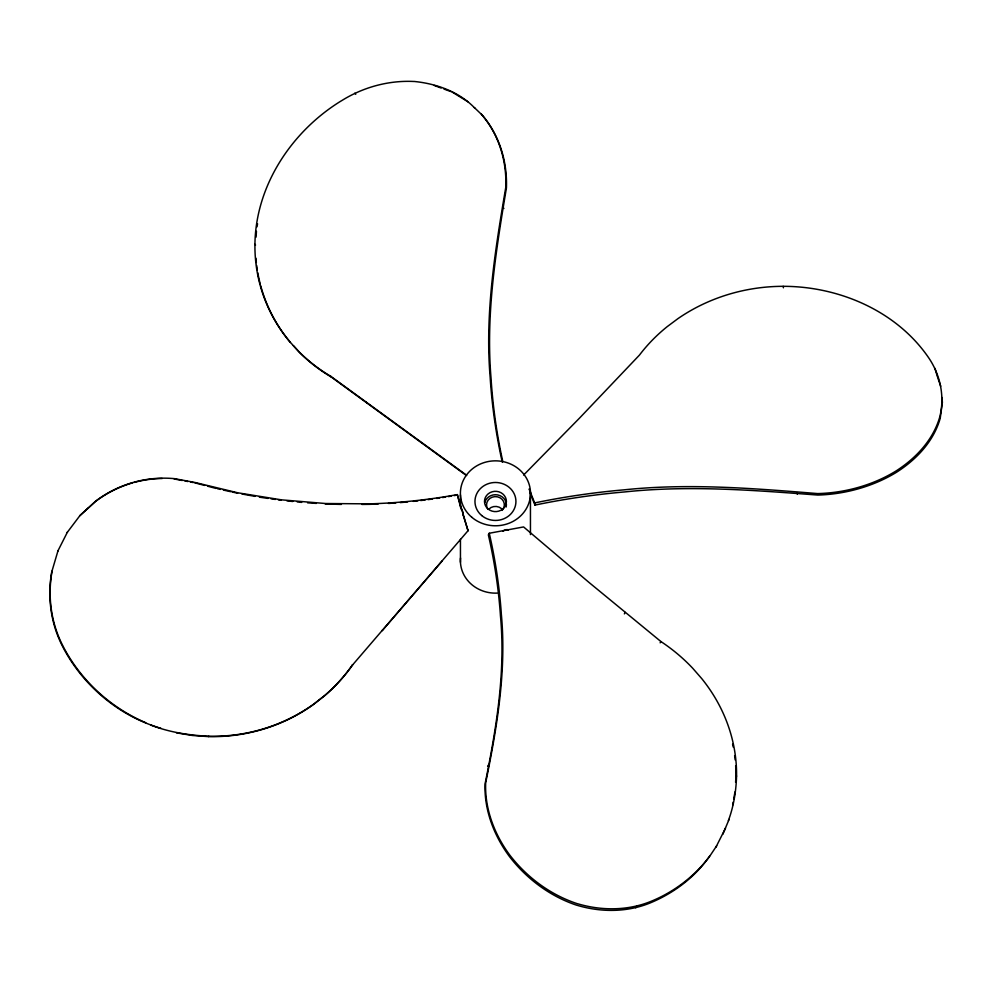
<?xml version="1.0" encoding="UTF-8"?>
<svg xmlns="http://www.w3.org/2000/svg" width="992" height="992" viewBox="0 0 992 992"><rect width="100%" height="100%" fill="white"/><g stroke="black" fill="none" stroke-linecap="round" stroke-linejoin="round"><path stroke-width="1.49" d="M256.085 237.113L256.444 231.285M466.401 475.515L331.303 377.034A171.058 159.687 -17.1 0 1 299.423 352.334L289.788 341.719A169.533 158.236 -15.1 0 1 254.932 244.305C255.651 185.578 291.648 131.477 340.802 101.147L341.595 100.7C362.998 87.271 388.38 80.278 413.664 81.468L414.185 81.456C436.542 83.688 459.333 91.785 475.069 108.388M709.578 856.208C694.958 877.387 673.469 893.37 649.76 903.117C626.671 912.454 600.606 912.38 576.922 905.25L576.488 905.15C549.841 896.185 526.653 878.813 509.528 856.642A113.944 89.59 41.7 0 1 485.063 783.878C496.248 728.636 505.796 672.34 500.439 615.71L500.352 614.234A594.01 502.82 33.3 0 0 488.349 534.849L489.254 533.25L523.59 526.938L589.422 582.788L660.883 641.526A171.331 154.926 16.6 0 1 692.714 668.261L701.704 678.565A169.533 154.392 13.1 0 1 736.56 776.066C736.089 791.256 733.696 806.36 728.364 820.644M735.593 782.316L735.94 777.158A168.962 154.566 10.5 0 0 735.655 765.638M52.03 571.094L51.968 571.652C47.467 597.172 51.249 624.092 63.476 647.007L63.86 647.826C81.617 681.157 110.98 707.928 145.725 722.697M502.82 461.664A594.01 544.757 -47.2 0 1 491.139 379.998L491.065 378.423C485.596 314.414 495.975 250.802 506.428 187.934A113.944 100.899 -62.1 0 0 481.976 114.886M502.237 462.061A594.158 545.476 -46.4 0 1 490.259 378.956L490.184 377.605C484.728 313.621 495.169 250.034 505.808 187.215A114.328 101.928 -60.1 0 0 481.368 114.167M489.254 533.25A594.158 504.271 32.9 0 1 501.245 612.672L501.307 613.936C506.664 670.815 497.004 727.334 485.683 782.787A114.328 91.078 40.5 0 0 510.136 855.563C527.335 877.672 550.622 894.883 577.307 903.7L577.828 903.811C601.549 910.817 627.601 910.805 650.69 901.48C673.332 892.304 693.47 877.226 708.437 857.882M257.04 226.808L257.548 223.783M732.691 805.02L733.187 802.106M733.696 799.205L734.96 791.938M57.958 550.882L51.72 572.012C47.182 597.568 50.927 624.563 63.178 647.516L63.562 648.334C83.849 686.427 119.449 716.187 160.94 728.314M725.512 828.171L715.902 847.205M722.833 834.284L729.083 819.38M624.377 613.887L625.072 612.337M57.71 551.304L67.444 532.072M487.618 766.308L488.275 765.142M660.139 642.828L660.883 641.526M635.748 907.792L636.666 906.155M735.94 777.158L736.56 776.066M208.593 736.597L208.791 736.262A169.533 162.291 6 0 0 313.98 703.936L324.843 695.38A171.331 165.292 8.5 0 0 352.569 664.814L352.334 665.223A171.058 164.3 7 0 1 324.644 695.727L313.77 704.27A168.962 160.766 4.4 0 1 208.593 736.61L192.411 735.481L176.402 732.84M459.556 503.353L457.337 494.599A594.158 589.05 44.8 0 1 369.632 503.862L325.488 503.514L281.48 499.844L237.869 492.813L194.928 482.459L174.356 478.64A114.328 113.398 -80.5 0 0 95.654 501.158L79.943 515.666M457.337 494.599L468.063 530.832L463.19 515.084M468.36 530.323L382.094 630.714L442.184 560.926M708.821 857.584L716.683 845.804M67.208 532.456L80.141 515.307L87.742 508.375M352.296 665.272L382.453 630.156M523.64 475.019L579.576 418.054L639.431 355.111A171.331 149.594 -4.6 0 1 667.157 326.678L678.02 318.581A169.533 150.338 -3.7 0 1 783.209 286.316C838.637 286.316 895.999 310.632 928.14 357.008C939.994 373.934 944.855 395.597 940.032 415.846L939.97 416.268C933.484 439.568 916.261 457.92 896.334 470.791A114.328 79.62 -10.1 0 1 817.644 493.582C753.213 488.349 688.374 483.03 623.782 489.874L622.368 489.986A594.158 460.697 -8.4 0 0 534.663 502.919L529.344 489.527M87.643 508.636L95.468 501.493A113.944 112.852 -72.7 0 1 132.754 482.819M361.869 504.432L369.346 504.345A594.01 589.112 47.1 0 0 378.175 504.01M325.215 503.986L341.397 504.42M530.212 493.198L534.961 505.089A594.01 458.465 -8.5 0 1 622.654 492.106L624.303 491.982C688.758 485.076 753.498 490.222 817.842 495.058A113.944 77.636 -10.4 0 0 896.532 472.254C916.41 459.532 933.695 441.415 940.23 418.24L942.4 402.268L941.904 397.494M307.582 502.832L316.398 503.403M208.791 736.262C189.162 735.308 169.396 732.294 151.007 725.152M292.789 501.493L286.961 500.886M297.24 501.94L301.692 502.398M259.358 497.166L268.1 498.418M271.014 498.827L275.392 499.447M278.306 499.869L281.22 500.278M241.974 494.016L255.018 496.372M185.02 481.008L187.798 481.529M190.563 482.038L193.328 482.558M174.158 478.975L182.255 480.5M232.091 492.007L237.634 493.222M217.533 488.758L220.447 489.403M223.349 490.06L230.628 491.685M194.717 482.819L204.687 485.435M207.526 486.179L216.07 488.436M443.932 89.044L450.765 91.537M434.211 85.461L441.167 88.04M452.129 92.033L468.224 101.94M466.686 475.304L330.671 376.241A171.331 159.96 -19.9 0 1 298.778 351.565L293.372 345.65M330.609 376.191L331.353 377.059M474.35 107.57L481.976 114.886M503.229 207.7L503.886 208.469M354.826 93.186L355.744 94.277M254.944 244.305L255.552 245.024M366.42 402.392L367.127 403.273M463.177 514.91L462.979 512.492M529.257 488.808L530.174 491.784M937.911 378.212L940.726 386.223M937.465 376.935L934.96 368.367M462.743 511.698L461.664 509.144L461.664 510.322M459.953 504.643L461.553 509.776M783.209 286.328L783.407 287.804M797.072 492.602L797.283 494.177M534.663 502.919L534.961 505.089M530.447 491.722L530.447 534.589M460.449 494.896L460.449 507.148M460.449 539.301L460.449 562.266M502.758 531.278A3.125 1.116 -19.1 0 1 506.106 529.728A3.125 1.116 -19.1 0 1 508.313 530.212M732.592 744.174A168.962 154.566 10.5 0 1 733.187 747.013M734.626 755.582A168.962 154.566 10.5 0 1 735.146 759.884M457.039 495.095A594.01 589.112 47.1 0 1 454.15 495.616M451.248 496.112A594.01 589.112 47.1 0 1 448.359 496.608M445.458 497.079A594.01 589.112 47.1 0 1 442.544 497.55M439.642 497.996A594.01 589.112 47.1 0 1 436.728 498.43M432.363 499.05A594.01 589.112 47.1 0 1 427.986 499.633M425.072 500.005A594.01 589.112 47.1 0 1 420.695 500.538M417.768 500.886A594.01 589.112 47.1 0 1 413.379 501.357M407.526 501.952A594.01 589.112 47.1 0 1 400.198 502.597M395.796 502.956A594.01 589.112 47.1 0 1 388.455 503.452M134.193 482.422A113.944 112.852 -72.7 0 1 162.217 478.491M290.408 342.463A168.962 157.579 -11.8 0 1 260.636 285.572M260.264 284.158A168.962 157.579 -11.8 0 1 257.771 272.726M257.288 269.849A168.962 157.579 -11.8 0 1 256.68 265.496M256.345 262.595A168.962 157.579 -11.8 0 1 255.948 258.218M497.153 593.104A35.042 32.463 0 0 1 460.524 558.012M488.845 509.132A8.916 8.258 0 0 1 501.431 508.561M487.952 509.342A8.916 8.258 0 0 1 489.986 498.344A8.916 8.258 0 0 1 501.989 499.261A8.916 8.258 0 0 1 502.051 510.409M484.728 502.721A10.962 10.156 0 0 1 497.761 494.946A10.962 10.156 0 0 1 506.156 507.011M471.907 517.365A35.042 32.463 0 0 0 529.703 500.179A35.042 32.463 0 0 0 484.741 462.396A35.042 32.463 0 0 0 471.907 517.365M481.69 515.53A20.485 18.984 0 0 0 515.468 505.474A20.485 18.984 0 0 0 489.18 483.389A20.485 18.984 0 0 0 481.69 515.53M488.089 508.995A10.962 10.156 0 0 0 506.156 503.614A10.962 10.156 0 0 0 492.094 491.796A10.962 10.156 0 0 0 488.089 508.995"/></g></svg>
